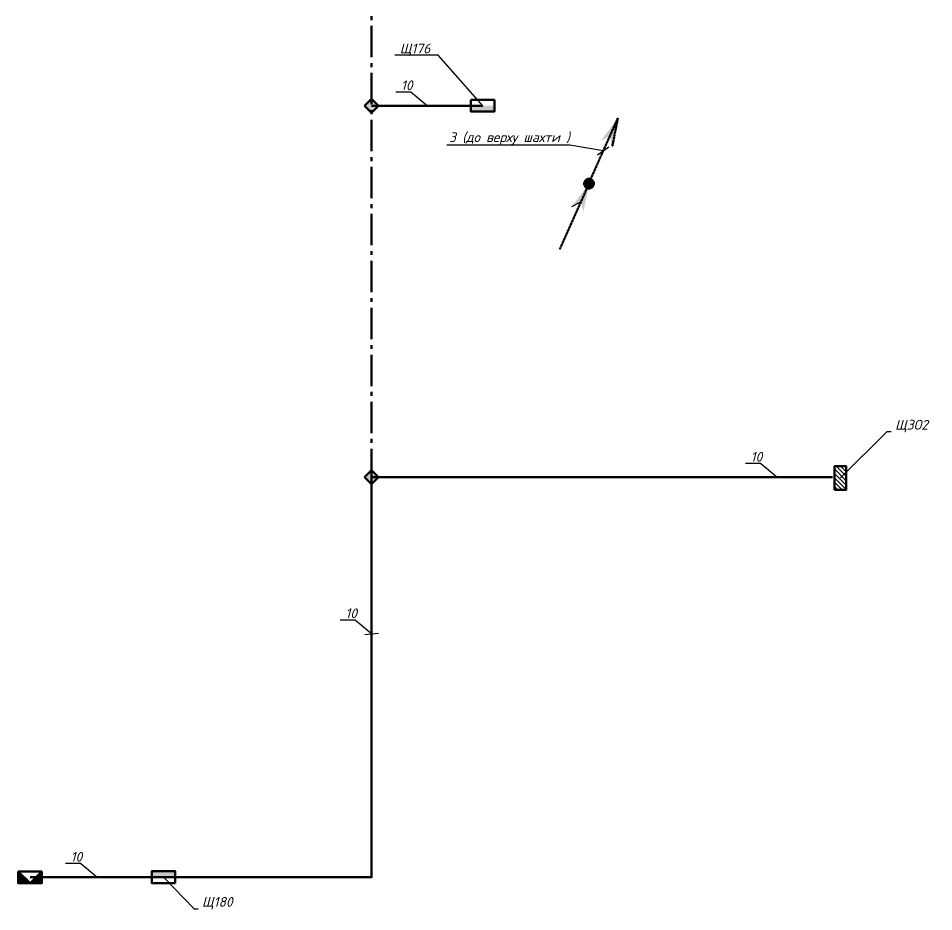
# Model space of a CAD drawing. Header units: millimetres. Extents: x 0 to 878967, y 0 to 534985.
# Drawn here: x 210296 to 233689, y 224731 to 247555 of the extents above; entities that cross this region are included whole.
import ezdxf
from ezdxf import colors
from ezdxf.entities.mleader import LeaderData, LeaderLine
from ezdxf.math import Vec2, Vec3

# ---------------------------------------------------------------- set-up
doc = ezdxf.new("R2010")
doc.units = ezdxf.units.MM
doc.linetypes.add('DASHED', pattern=[9.525, 6.35, -3.175])
doc.linetypes.add('gost6', pattern=[12, 8, -1.5, 1, -1.5])
for name, color, linetype, lineweight in [('E_Позначення', 7, 'Continuous', 15), ('E_Щити', 5, 'Continuous', 50), ('Заземл.провідник', 96, 'Continuous', 50), ('Заземлення', 7, 'gost6', 50), ('Маркування електро ліній', 7, 'Continuous', 18)]:
    doc.layers.add(name, color=color, linetype=linetype, lineweight=lineweight)
doc.styles.add('ISO', font='isocpeui.ttf')
doc.styles.get("Standard").update_dxf_attribs({"font": 'arial.ttf'})

# ---------------------------------------------------------------- blocks, each defined once
blk = doc.blocks.new('*U5')
at = {"lineweight": 40}
h = blk.add_hatch(color=0, dxfattribs=at)
h.dxf.hatch_style = 1
h.paths.add_polyline_path([(300, 150), (-300, 150), (-300, 0), (300, 0)])
at = {"color": 0}
blk.add_lwpolyline([(-300, 300), (300, 300), (300, 0), (-300, 0)], close=True, dxfattribs=at)
blk = doc.blocks.new('_None')
blk = doc.blocks.new('61420040')
at = {"lineweight": 50}
for p, q in [((0, 0), (6, 0)), ((0, -3), (3, 0)), ((0, -1.92), (1.92, 0)), ((0, -2.59), (2.59, 0)), ((0, -2.68), (2.68, 0)), ((0, -3), (3, 0)), ((0, -3), (0, 0)), ((0, -1.52), (1.52, 0)), ((0, -1.61), (1.61, 0)), ((3, 0), (6, -3)), ((6, -1.54), (4.46, 0)), ((6, -1.49), (4.51, 0)), ((6, -1.45), (4.55, 0)), ((6, -1.36), (4.64, 0)), ((6, -1.31), (4.69, 0)), ((6, -1.27), (4.73, 0)), ((6, -1.22), (4.78, 0)), ((6, -1.18), (4.82, 0)), ((6, -1.13), (4.87, 0)), ((6, -1), (5, 0)), ((6, -0.95), (5.05, 0)), ((6, -0.91), (5.09, 0)), ((6, -0.86), (5.14, 0)), ((6, -0.82), (5.18, 0)), ((6, -0.77), (5.23, 0)), ((6, -0.68), (5.32, 0)), ((6, -0.59), (5.41, 0)), ((6, -0.55), (5.45, 0)), ((6, -0.5), (5.5, 0)), ((6, -0.46), (5.54, 0)), ((6, -0.41), (5.59, 0)), ((6, -0.37), (5.63, 0)), ((6, -0.32), (5.68, 0)), ((6, -0.28), (5.72, 0)), ((6, -0.23), (5.77, 0)), ((6, -0.19), (5.81, 0)), ((6, -0.14), (5.86, 0)), ((6, -0.1), (5.9, 0)), ((6, -0.05), (5.95, 0)), ((6, -0.01), (5.99, 0)), ((6, 0), (6, -3)), ((0, -1.87), (1.87, 0)), ((0, -1.96), (1.96, 0)), ((0, -2.01), (2.01, 0)), ((0, -2.05), (2.05, 0)), ((0, -2.1), (2.1, 0)), ((0, -2.14), (2.14, 0)), ((0, -2.19), (2.19, 0)), ((0, -2.23), (2.23, 0)), ((0, -2.28), (2.28, 0)), ((0, -2.32), (2.32, 0)), ((0, -2.37), (2.37, 0)), ((0, -2.41), (2.41, 0)), ((0, -2.46), (2.46, 0)), ((0, -2.5), (2.5, 0)), ((0, -2.55), (2.55, 0)), ((0, -2.64), (2.64, 0)), ((0, -2.73), (2.73, 0)), ((0, -2.77), (2.77, 0)), ((0, -2.82), (2.82, 0)), ((0, -2.86), (2.86, 0)), ((0, -2.91), (2.91, 0)), ((0, -2.95), (2.95, 0)), ((0, -0.03), (0.03, 0)), ((0, -0.08), (0.08, 0)), ((0, -0.12), (0.12, 0)), ((0, -0.17), (0.17, 0)), ((0, -0.21), (0.21, 0)), ((0, -0.26), (0.26, 0)), ((0, -0.3), (0.3, 0)), ((0, -0.35), (0.35, 0)), ((0, -0.39), (0.39, 0)), ((0, -0.44), (0.44, 0)), ((0, -0.48), (0.48, 0)), ((0, -0.53), (0.53, 0)), ((0, -0.57), (0.57, 0)), ((0, -0.62), (0.62, 0)), ((0, -0.66), (0.66, 0)), ((0, -0.71), (0.71, 0)), ((0, -0.75), (0.75, 0)), ((0, -0.8), (0.8, 0)), ((0, -0.84), (0.84, 0)), ((0, -0.89), (0.89, 0)), ((0, -0.93), (0.93, 0)), ((0, -0.98), (0.98, 0)), ((0, -1.02), (1.02, 0)), ((0, -1.07), (1.07, 0)), ((0, -1.11), (1.11, 0)), ((0, -1.16), (1.16, 0)), ((0, -1.2), (1.2, 0)), ((0, -1.25), (1.25, 0)), ((0, -1.29), (1.29, 0)), ((0, -1.34), (1.34, 0)), ((0, -1.38), (1.38, 0)), ((0, -1.43), (1.43, 0)), ((0, -1.47), (1.47, 0)), ((0, -1.56), (1.56, 0)), ((0, -1.65), (1.65, 0)), ((0, -1.69), (1.69, 0)), ((0, -1.74), (1.74, 0)), ((0, -1.78), (1.78, 0)), ((0, -1.83), (1.83, 0)), ((6, -2.97), (3.03, 0)), ((6, -2.93), (3.07, 0)), ((6, -2.88), (3.12, 0)), ((6, -2.84), (3.16, 0)), ((6, -2.79), (3.21, 0)), ((6, -2.75), (3.25, 0)), ((6, -2.7), (3.3, 0)), ((6, -2.66), (3.34, 0)), ((6, -2.61), (3.39, 0)), ((6, -2.57), (3.43, 0)), ((6, -2.52), (3.48, 0)), ((6, -2.48), (3.52, 0)), ((6, -2.43), (3.57, 0)), ((6, -2.39), (3.61, 0)), ((6, -2.34), (3.66, 0)), ((6, -2.3), (3.7, 0)), ((6, -2.25), (3.75, 0)), ((6, -2.21), (3.79, 0)), ((6, -2.16), (3.84, 0)), ((6, -2.12), (3.88, 0)), ((6, -2.07), (3.93, 0)), ((6, -2.03), (3.97, 0)), ((6, -1.98), (4.02, 0)), ((6, -1.94), (4.06, 0)), ((6, -1.89), (4.11, 0)), ((6, -1.85), (4.15, 0)), ((6, -1.8), (4.2, 0)), ((6, -1.76), (4.24, 0)), ((6, -1.71), (4.29, 0)), ((6, -1.67), (4.33, 0)), ((6, -1.63), (4.37, 0)), ((6, -1.58), (4.42, 0)), ((6, -1.4), (4.6, 0)), ((6, -1.09), (4.91, 0)), ((6, -1.04), (4.96, 0)), ((6, -0.73), (5.27, 0)), ((6, -0.64), (5.36, 0)), ((6, -3), (0, -3))]:
    blk.add_line(p, q, dxfattribs=at)
blk = doc.blocks.new('_Oblique')
at = {"color": 0, "linetype": 'ByBlock', "lineweight": -2}
blk.add_line((-0.5, -0.5), (0.5, 0.5), dxfattribs=at)
blk = doc.blocks.new('*U4')
at = {"lineweight": 20}
h = blk.add_hatch(dxfattribs=at)
h.set_pattern_fill('ANSI31', color=0, scale=25)
h.paths.add_polyline_path([(-300, 300), (-300, 0), (300, 0), (300, 300)])
at = {"color": 0}
blk.add_lwpolyline([(-300, 300), (300, 300), (300, 0), (-300, 0)], close=True, dxfattribs=at)

msp = doc.modelspace()

# ---------------------------------------------------------------- hatches: boundary and pattern name
at = {"layer": 'Заземлення', "ltscale": 100}
h = msp.add_hatch(color=256, dxfattribs=at)
h.dxf.hatch_style = 1
h.paths.add_polyline_path([(219500.5, 245321), (219323.8, 245497.8), (219147, 245321), (219323.8, 245144.3)])
at = {"layer": 'Заземлення'}
h = msp.add_hatch(color=256, dxfattribs=at)
h.paths.add_polyline_path([(225618.6, 245007.6), (225176.6, 244419.8), (225410.9, 244542.3)])
h.paths.add_polyline_path([(225618.6, 245007.6), (225410.9, 244542.3), (225476.1, 244286.2)])
h = msp.add_hatch(color=256, dxfattribs=at)
edge = h.paths.add_edge_path()
edge.add_arc((224877.6, 243331.5), 127.6, 4.48211, 364.48211)
at = {"layer": 'Заземлення', "ltscale": 100}
h = msp.add_hatch(color=256, dxfattribs=at)
h.dxf.hatch_style = 1
h.paths.add_polyline_path([(219500.5, 235832), (219323.8, 236008.8), (219147, 235832), (219323.8, 235655.3)])

# ---------------------------------------------------------------- linework, layer by layer
at = {"layer": 'Заземл.провідник', "color": 50, "ltscale": 100}
msp.add_lwpolyline([(231099.9, 235832), (219323.8, 235832)], dxfattribs=at)
at = {"layer": 'Заземл.провідник', "linetype": 'DASHED', "ltscale": 30}
msp.add_lwpolyline([(231099.9, 235832), (219323.8, 235832)], dxfattribs=at)
at = {"layer": 'Заземлення'}
for p, q in [((224870.3, 243331.1), (225618.6, 245007.6)), ((225618.6, 245007.6), (225476.1, 244286.2))]:
    msp.add_line(p, q, dxfattribs=at)
at = {"layer": 'Заземлення', "ltscale": 100}
msp.add_lwpolyline([(213323.8, 266058.5), (213323.8, 265358.5), (219323.8, 265358.5), (219323.8, 234995.9)], dxfattribs=at)
for points in [[(219147, 245321), (219323.8, 245497.8), (219500.5, 245321), (219323.8, 245144.3)], [(219147, 235832), (219323.8, 236008.8), (219500.5, 235832), (219323.8, 235655.3)]]:
    msp.add_lwpolyline(points, close=True, dxfattribs=at)
at = {"layer": 'Заземлення'}
msp.add_circle((224881.5, 243331.8), 123.8, dxfattribs=at)

# ---------------------------------------------------------------- block references
at = {"xscale": -100, "yscale": 100, "zscale": 100, "rotation": 180}
msp.add_blockref('61420040', (210296.1, 225458.5), dxfattribs=at)
at = {"layer": 'E_Щити'}
msp.add_blockref('*U5', (222164, 245171), dxfattribs=at)
for name, p, rotation in [('*U4', (231456.1, 235812.7), 90), ('*U5', (214006.1, 225762.8), 180)]:
    msp.add_blockref(name, p, dxfattribs=dict(at, rotation=rotation))

# ---------------------------------------------------------------- next in the draw order: leaders
at = {"layer": 'E_Позначення', "color": 7, "lineweight": 9}
ml = msp.add_multileader_mtext('Standard', dxfattribs=at)
ml.set_content('Щ176', color=7, style='ISO')
ml.set_leader_properties()
ml.set_arrow_properties(name='NONE')
ml.build(insert=Vec2(0, 0))
ml.multileader.update_dxf_attribs({"has_text_frame": 1, "text_left_attachment_type": 7, "text_right_attachment_type": 8, "dogleg_length": 100, "arrow_head_size": 200})
ctx = ml.context
ctx.base_point, ctx.char_height, ctx.arrow_head_size, ctx.landing_gap_size, ctx.plane_origin = Vec3(219954.5, 246609.8), 250, 200, 100, Vec3(167723.9, 244917.8)
ctx.left_attachment, ctx.right_attachment, ctx.text_align_type = 7, 8, 2
notes = []
notes.append((ctx, [(0, (1, 1, 0), (221024.2, 246609.8), (-1, 0), 100, [(0, [(222164, 245321)], 0, [])])]))
ctx.mtext.insert, ctx.mtext.alignment, ctx.mtext.line_spacing_factor, ctx.mtext.flow_direction = Vec3(220824.2, 246909.8), 3, 0.72, 5
ctx.mtext.has_bg_fill, ctx.mtext.bg_color, ctx.mtext.bg_scale_factor, ctx.mtext.bg_transparency, ctx.mtext.use_window_bg_color = 1, -1027028792, 1.5, 0, 1
ml = msp.add_multileader_mtext('Standard', dxfattribs=at)
ml.set_content('ЩЗО2', color=7, style='ISO')
ml.set_leader_properties()
ml.set_arrow_properties(name='NONE')
ml.build(insert=Vec2(0, 0))
ml.multileader.update_dxf_attribs({"has_text_frame": 1, "text_left_attachment_type": 7, "text_right_attachment_type": 8, "dogleg_length": 100, "arrow_head_size": 200})
ctx = ml.context
ctx.base_point, ctx.char_height, ctx.arrow_head_size, ctx.landing_gap_size, ctx.plane_origin = Vec3(232602.4, 236996.4), 250, 200, 100, Vec3(176866, 235409.4)
ctx.left_attachment, ctx.right_attachment = 7, 8
notes.append((ctx, [(1, (1, 1, 0), (232502.4, 236996.4), (1, 0), 100, [(0, [(231306.1, 235812.7)], 0, [])])]))
ctx.mtext.insert, ctx.mtext.line_spacing_factor, ctx.mtext.flow_direction = Vec3(232702.4, 237296.4), 0.72, 5
ctx.mtext.has_bg_fill, ctx.mtext.bg_color, ctx.mtext.bg_scale_factor, ctx.mtext.bg_transparency, ctx.mtext.use_window_bg_color = 1, -1027028792, 1.5, 0, 1
ml = msp.add_multileader_mtext('Standard', dxfattribs=at)
ml.set_content('Щ180', color=7, style='ISO')
ml.set_leader_properties()
ml.set_arrow_properties(name='NONE')
ml.build(insert=Vec2(0, 0))
ml.multileader.update_dxf_attribs({"has_text_frame": 1, "text_left_attachment_type": 7, "text_right_attachment_type": 8, "dogleg_length": 100, "arrow_head_size": 200})
ctx = ml.context
ctx.base_point, ctx.char_height, ctx.arrow_head_size, ctx.landing_gap_size, ctx.plane_origin = Vec3(214889.6, 224806.4), 250, 200, 100, Vec3(159566, 225209.5)
ctx.left_attachment, ctx.right_attachment = 7, 8
notes.append((ctx, [(1, (1, 1, 0), (214789.6, 224806.4), (1, 0), 100, [(0, [(214006.1, 225612.8)], 0, [])])]))
ctx.mtext.insert, ctx.mtext.line_spacing_factor, ctx.mtext.flow_direction = Vec3(214989.6, 225106.4), 0.72, 5
ctx.mtext.has_bg_fill, ctx.mtext.bg_color, ctx.mtext.bg_scale_factor, ctx.mtext.bg_transparency, ctx.mtext.use_window_bg_color = 1, -1027028792, 1.5, 0, 1
at = {"layer": 'Маркування електро ліній'}
ml = msp.add_multileader_mtext('Standard', dxfattribs=at)
ml.set_content('{\\fISOCPEUR|b0|i1|c0|p34;3\\fISOCPEUR|b0|i1|c204|p34; (до верху шахти )}', color=256)
ml.set_leader_properties()
ml.set_arrow_properties(name='OBLIQUE')
ml.build(insert=Vec2(0, 0))
ml.multileader.update_dxf_attribs({"text_left_attachment_type": 6, "text_right_attachment_type": 6, "dogleg_length": 0.36, "arrow_head_size": 250})
ctx = ml.context
ctx.base_point, ctx.char_height, ctx.arrow_head_size, ctx.plane_origin = Vec3(221056.8, 244317.3), 250, 250, Vec3(233911.6, 231485.7)
ctx.left_attachment, ctx.right_attachment, ctx.text_align_type = 6, 6, 2
notes.append((ctx, [(1, (1, 1, 0), (224391.4, 244317.3), (-1, 0), 0.36, [(1, [(225244.4, 244169.4)], 0, [])])]))
ctx.mtext.insert, ctx.mtext.alignment, ctx.mtext.line_spacing_factor, ctx.mtext.flow_direction = Vec3(224389.1, 244642.3), 3, 0.96, 5
ctx.mtext.has_bg_fill, ctx.mtext.bg_color, ctx.mtext.bg_scale_factor, ctx.mtext.bg_transparency, ctx.mtext.use_window_bg_color = 1, -1023410167, 1.5, 0, 1
ml = msp.add_multileader_mtext('Standard', dxfattribs=at)
ml.set_content('{\\fISOCPEUR|b0|i1|c204|p34;10}', color=256)
ml.set_leader_properties()
ml.set_arrow_properties(name='OBLIQUE')
ml.build(insert=Vec2(0, 0))
ml.multileader.update_dxf_attribs({"text_left_attachment_type": 6, "text_right_attachment_type": 6, "dogleg_length": 0.36, "arrow_head_size": 250})
ctx = ml.context
ctx.base_point, ctx.char_height, ctx.arrow_head_size, ctx.plane_origin = Vec3(229008.7, 236179.1), 250, 250, Vec3(261284.6, 223217.2)
ctx.left_attachment, ctx.right_attachment = 6, 6
notes.append((ctx, [(1, (1, 1, 0), (229264.7, 236179.1), (-1, 0), 0.36, [(0, [(229679.8, 235832)], 0, [])])]))
ctx.mtext.insert, ctx.mtext.defined_height, ctx.mtext.line_spacing_factor, ctx.mtext.flow_direction = Vec3(229010.7, 236479.1), 2.842170943040401e-14, 0.96, 5
ctx.mtext.has_bg_fill, ctx.mtext.bg_color, ctx.mtext.bg_scale_factor, ctx.mtext.bg_transparency, ctx.mtext.use_window_bg_color = 1, -1023410167, 1.5, 0, 1
for ctx, leaders in notes:
    for number, flags, end, landing, length, lines in leaders:
        leader = LeaderData()
        leader.index, (leader.has_last_leader_line, leader.has_dogleg_vector, leader.attachment_direction) = number, flags
        leader.last_leader_point, leader.dogleg_vector, leader.dogleg_length = Vec3(end), Vec3(landing), length
        for number, points, colour, breaks in lines:
            line = LeaderLine()
            line.index, line.vertices, line.color, line.breaks = number, Vec3.list(points), colors.encode_raw_color(colour), breaks
            leader.lines.append(line)
        ctx.leaders.append(leader)

# ---------------------------------------------------------------- next in the draw order: hatches: boundary and pattern name
at = {"layer": 'Заземлення'}
h = msp.add_hatch(color=256, dxfattribs=at)
h.paths.add_polyline_path([(224881.5, 243331.8), (224439.5, 242744), (224673.7, 242866.4)])
h.paths.add_polyline_path([(224881.5, 243331.8), (224673.7, 242866.4), (224739, 242610.3)])

# ---------------------------------------------------------------- next in the draw order: linework, layer by layer
at = {"layer": 'Заземл.провідник', "lineweight": -2}
msp.add_line((224439.5, 242744), (224673.7, 242866.4), dxfattribs=at)
at = {"layer": 'Заземл.провідник', "color": 50, "ltscale": 100}
for points in [[(222164, 245321), (219323.8, 245321)], [(214006.1, 225612.8), (219323.8, 225612.8), (219323.8, 235832)], [(214006.1, 225612.8), (210596.1, 225612.8)]]:
    msp.add_lwpolyline(points, dxfattribs=at)
at = {"layer": 'Заземл.провідник', "linetype": 'DASHED', "ltscale": 30}
for points in [[(222164, 245321), (219323.8, 245321)], [(214006.1, 225612.8), (219323.8, 225612.8), (219323.8, 235832)], [(214006.1, 225612.8), (210596.1, 225612.8)]]:
    msp.add_lwpolyline(points, dxfattribs=at)
at = {"layer": 'Заземлення'}
msp.add_line((224133.2, 241655.2), (224881.5, 243331.8), dxfattribs=at)

# ---------------------------------------------------------------- next in the draw order: leaders
at = {"layer": 'Маркування електро ліній'}
ml = msp.add_multileader_mtext('Standard', dxfattribs=at)
ml.set_content('{\\fISOCPEUR|b0|i1|c204|p34;10}', color=256)
ml.set_leader_properties()
ml.set_arrow_properties(name='OBLIQUE')
ml.build(insert=Vec2(0, 0))
ml.multileader.update_dxf_attribs({"text_left_attachment_type": 6, "text_right_attachment_type": 6, "dogleg_length": 0.36, "arrow_head_size": 250})
ctx = ml.context
ctx.base_point, ctx.char_height, ctx.arrow_head_size, ctx.plane_origin = Vec3(220072.7, 245668.1), 250, 250, Vec3(252348.6, 232706.2)
ctx.left_attachment, ctx.right_attachment = 6, 6
notes = []
notes.append((ctx, [(1, (1, 1, 0), (220328.8, 245668.1), (-1, 0), 0.36, [(0, [(220743.9, 245321)], 0, [])])]))
ctx.mtext.insert, ctx.mtext.defined_height, ctx.mtext.line_spacing_factor, ctx.mtext.flow_direction = Vec3(220074.7, 245968.1), 2.842170943040401e-14, 0.96, 5
ctx.mtext.has_bg_fill, ctx.mtext.bg_color, ctx.mtext.bg_scale_factor, ctx.mtext.bg_transparency, ctx.mtext.use_window_bg_color = 1, -1023410167, 1.5, 0, 1
ml = msp.add_multileader_mtext('Standard', dxfattribs=at)
ml.set_content('{\\fISOCPEUR|b0|i1|c204|p34;10}', color=256)
ml.set_leader_properties()
ml.set_arrow_properties(name='OBLIQUE')
ml.build(insert=Vec2(0, 0))
ml.multileader.update_dxf_attribs({"text_left_attachment_type": 6, "text_right_attachment_type": 6, "dogleg_length": 0.36, "arrow_head_size": 250})
ctx = ml.context
ctx.base_point, ctx.char_height, ctx.arrow_head_size, ctx.plane_origin = Vec3(218652.6, 232179.1), 250, 250, Vec3(250928.5, 219217.2)
ctx.left_attachment, ctx.right_attachment = 6, 6
notes.append((ctx, [(1, (1, 1, 0), (218908.7, 232179.1), (-1, 0), 0.36, [(0, [(219323.8, 231832.1)], 0, [])])]))
ctx.mtext.insert, ctx.mtext.defined_height, ctx.mtext.line_spacing_factor, ctx.mtext.flow_direction = Vec3(218654.6, 232479.1), 2.842170943040401e-14, 0.96, 5
ctx.mtext.has_bg_fill, ctx.mtext.bg_color, ctx.mtext.bg_scale_factor, ctx.mtext.bg_transparency, ctx.mtext.use_window_bg_color = 1, -1023410167, 1.5, 0, 1
ml = msp.add_multileader_mtext('Standard', dxfattribs=at)
ml.set_content('{\\fISOCPEUR|b0|i1|c204|p34;10}', color=256)
ml.set_leader_properties()
ml.set_arrow_properties(name='OBLIQUE')
ml.build(insert=Vec2(0, 0))
ml.multileader.update_dxf_attribs({"text_left_attachment_type": 6, "text_right_attachment_type": 6, "dogleg_length": 0.36, "arrow_head_size": 250})
ctx = ml.context
ctx.base_point, ctx.char_height, ctx.arrow_head_size, ctx.plane_origin = Vec3(211629.9, 225959.8), 250, 250, Vec3(243905.9, 212998)
ctx.left_attachment, ctx.right_attachment = 6, 6
notes.append((ctx, [(1, (1, 1, 0), (211886, 225959.8), (-1, 0), 0.36, [(0, [(212301.1, 225612.8)], 0, [])])]))
ctx.mtext.insert, ctx.mtext.defined_height, ctx.mtext.line_spacing_factor, ctx.mtext.flow_direction = Vec3(211631.9, 226259.8), 2.842170943040401e-14, 0.96, 5
ctx.mtext.has_bg_fill, ctx.mtext.bg_color, ctx.mtext.bg_scale_factor, ctx.mtext.bg_transparency, ctx.mtext.use_window_bg_color = 1, -1023410167, 1.5, 0, 1
for ctx, leaders in notes:
    for number, flags, end, landing, length, lines in leaders:
        leader = LeaderData()
        leader.index, (leader.has_last_leader_line, leader.has_dogleg_vector, leader.attachment_direction) = number, flags
        leader.last_leader_point, leader.dogleg_vector, leader.dogleg_length = Vec3(end), Vec3(landing), length
        for number, points, colour, breaks in lines:
            line = LeaderLine()
            line.index, line.vertices, line.color, line.breaks = number, Vec3.list(points), colors.encode_raw_color(colour), breaks
            leader.lines.append(line)
        ctx.leaders.append(leader)

doc.saveas('drawing.dxf')
